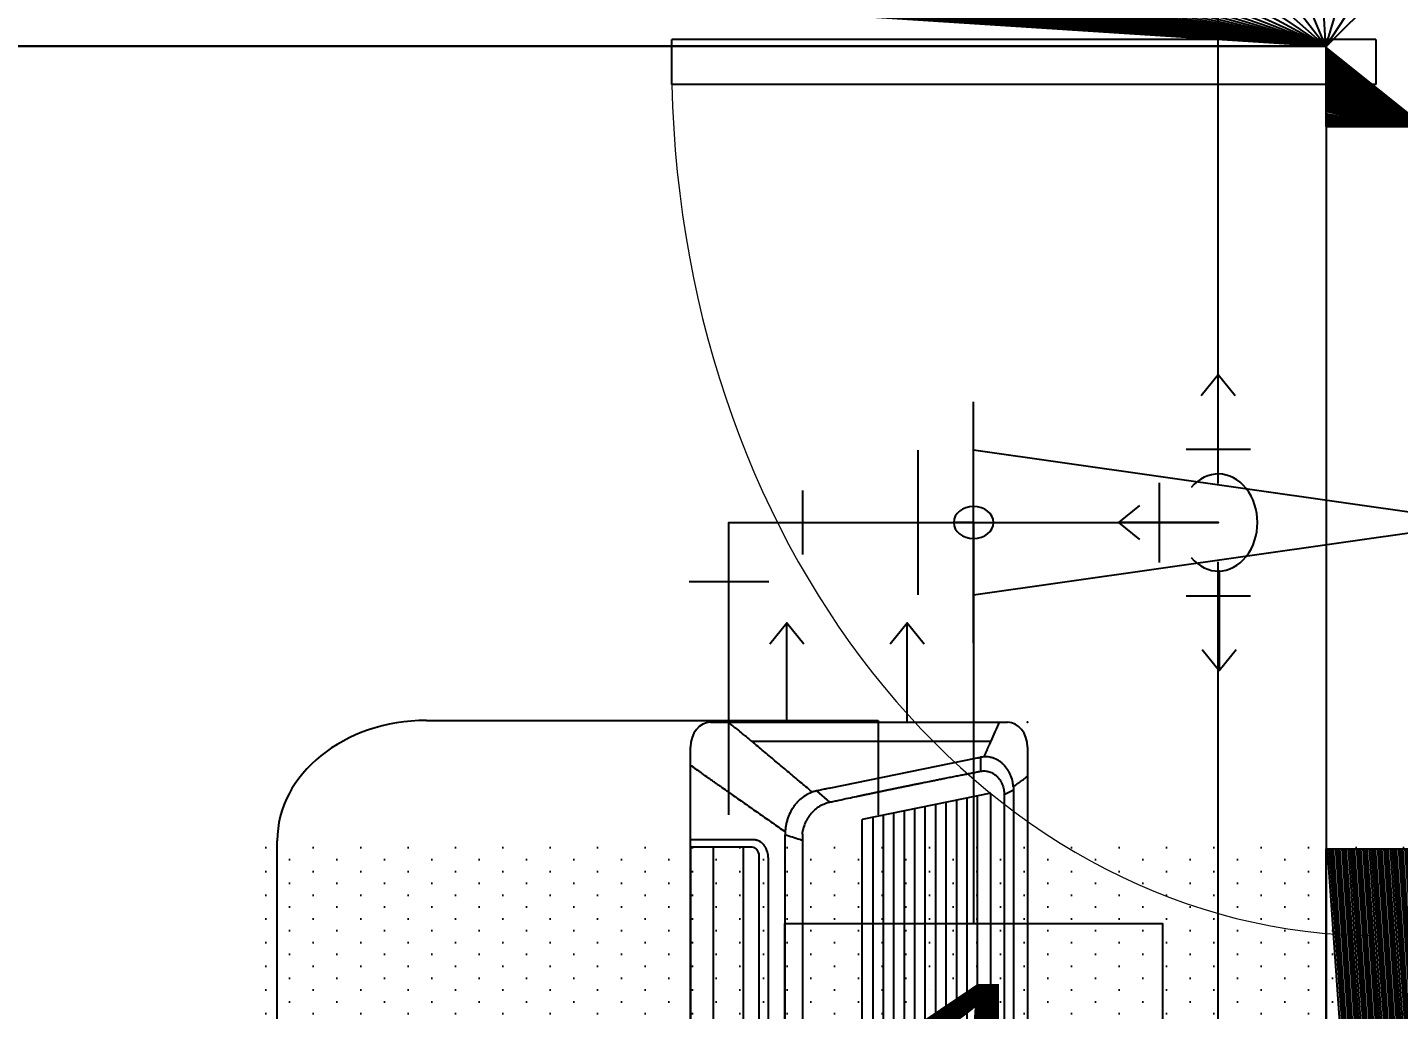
# Model space of a CAD drawing. Extents: x 11551484 to 2613213153046, y -2602833546311 to 14142.
# Drawn here: x 1301081582144 to 1301237624145, y -1301468425425 to -1301356682376 of the extents above; entities that cross this region are included whole.
import ezdxf
from ezdxf.enums import TextEntityAlignment as Align

# ---------------------------------------------------------------- set-up
doc = ezdxf.new("R2010")
doc.units = 0
doc.header["$LTSCALE"] = 1000
doc.header["$MEASUREMENT"] = 0
doc.header["$PDMODE"] = 35
doc.layers.get('0').update_dxf_attribs({"linetype": 'CONTINUOUS'})
for name, color, linetype in [('DVM_DRAIN', 5, 'CONTINUOUS'), ('DVM_DRAIN_MARK', 7, 'CONTINUOUS'), ('DVM_INDOOR', 7, 'CONTINUOUS'), ('DVM_PIPE', 3, 'CONTINUOUS'), ('DVM_ROOM', 2, 'CONTINUOUS'), ('DVM_UNIT_BP', 7, 'CONTINUOUS'), ('DVM_UNIT_DP', 4, 'CONTINUOUS'), ('DVM_UNIT_LP', 3, 'CONTINUOUS'), ('wall', 3, 'CONTINUOUS'), ('WINDOW', 4, 'CONTINUOUS')]:
    doc.layers.add(name, color=color, linetype=linetype)
doc.styles.add('DVM_DEFAULT', font='malgun.ttf')

# ---------------------------------------------------------------- blocks, each defined once
blk = doc.blocks.new('$DorLib2D$00000001')
for p, q in [((0.45, 0.9750000000000001), (0.5000000000000002, 0.9750000000000001)), ((0.45, 0), (0.45, 0.9750000000000001)), ((0.5, 0), (0.5, 0.9750000000000001)), ((0.5, 0), (0.45, 0))]:
    blk.add_line(p, q)
at = {"lineweight": 13}
blk.add_arc((0.475, 0), 0.975, 91.4692835813538, 180, dxfattribs=at)
blk = doc.blocks.new('DVM_BACKGROUND')
at = {"layer": 'wall', "ltscale": 10}
h = blk.add_hatch(dxfattribs=at)
h.set_pattern_fill('_USER', color=256, scale=50, angle=45, pattern_type=0)
h.set_pattern_definition([(45, (-34694.73136349209, 110.6576521303505), (-35.35533905932738, 35.35533905932738), [])])
h.paths.add_polyline_path([(11482901.33441697, -14250865.27273537), (11482901.33441697, -14255272.95241223), (11483101.33441704, -14255272.95241223), (11483101.334417, -14252465.27273537), (11483101.334417, -14251665.27273537), (11483101.334417, -14250865.27273537)])
h.paths.add_polyline_path([(11485833.83441697, -14251865.27273535), (11485833.83441697, -14252565.27273535), (11485833.83441697, -14255272.95241223), (11485933.83441697, -14255272.95241223), (11485933.83441697, -14254268.70628947), (11485933.83441697, -14253468.70628947), (11485933.83441697, -14252565.27273534), (11488565.83441695, -14252565.27273533), (11488566.33441695, -14252565.77273533), (11488566.33441695, -14252665.27273532), (11488616.33441695, -14252665.27273532), (11488666.33441695, -14252665.27273532), (11488666.33441694, -14252465.27273532), (11485933.83441697, -14252465.27273535), (11485933.83441696, -14251865.27273534)])
h.paths.add_polyline_path([(11488616.33441698, -14255473.45241223), (11488666.33441698, -14255473.45241222), (11488666.33441698, -14255272.95241222), (11488666.33441697, -14253565.27273532), (11488566.33441696, -14253565.27273533), (11488566.33441698, -14255272.95241223), (11488566.33441698, -14255372.95241223), (11488566.33441698, -14255473.45241223)])
h.paths.add_polyline_path([(11481880.90492341, -14254179.65933639), (11481880.90492341, -14253458.56581121), (11482280.00708168, -14253458.56581121), (11482280.00708168, -14254179.65933639)], flags=9)
for p, q in [((11488565.83441695, -14252565.27273533), (11485933.83441697, -14252565.27273534)), ((11488565.83441695, -14252565.27273533), (11488566.33441695, -14252565.77273533)), ((11488566.33441695, -14252665.27273532), (11488566.33441695, -14252565.77273533)), ((11488566.33441695, -14252665.27273532), (11488666.33441695, -14252665.27273532)), ((11488566.33441698, -14255272.95241223), (11488566.33441696, -14253565.27273533)), ((11488566.33441697, -14253565.27273532), (11488666.33441697, -14253565.27273532))]:
    blk.add_line(p, q, dxfattribs=at)
at = {"layer": 'WINDOW', "xscale": -900, "yscale": -900, "zscale": -900, "rotation": 270}
blk.add_blockref('$DorLib2D$00000001', (11488616.33441695, -14253115.27273532), dxfattribs=at)
blk = doc.blocks.new('DVM_DP_VEC')
at = {"layer": 'DVM_UNIT_DP', "color": 0}
blk.add_line((0, 0), (100, 0), dxfattribs=at)
blk.add_lwpolyline([(78.78679656440357, 21.21320343559637), (100, 0), (78.78679656440357, -21.21320343559637)], dxfattribs=at)
blk.add_point((0, 0), dxfattribs=at)
blk = doc.blocks.new('DVM_LP_VEC')
at = {"layer": 'DVM_UNIT_LP', "color": 0}
blk.add_line((0, 0), (100, 0), dxfattribs=at)
blk.add_lwpolyline([(78.78679656440357, 21.21320343559637), (100, 0), (78.78679656440357, -21.21320343559637)], dxfattribs=at)
blk.add_point((0, 0), dxfattribs=at)
blk = doc.blocks.new('DVM_ID_CST_WF1W_AP_740X135X360_T_BLO')
at = {"layer": 'DVM_INDOOR'}
h = blk.add_hatch(dxfattribs=at)
h.set_pattern_fill('DOTS', color=0, scale=15)
h.set_pattern_definition([(0, (-1.815118366721435e-08, 0.9763228857235617), (11.90625, 23.8125), [0, -23.8125])])
h.paths.add_polyline_path([(-354.4550142894505, 354.1313917766676), (-354.4550142894505, 343.204791719529, 0.4142135623730951), (-345.5750142894505, 334.324791719529), (345.5749815139108, 334.324791719529, 0.4142135623730951), (354.4549815139108, 343.204791719529), (354.4549815139108, 354.1313770081756)])
h.paths.add_polyline_path([(-354.4550142894505, 391.7225673909741), (-354.4550142894505, 354.1313917766676), (354.4549815139108, 354.1313770081756), (354.4549815139108, 391.7225673909741)])
h.paths.add_polyline_path([(354.4549815139108, 391.7225673909741), (354.4549815139108, 420), (-354.4550142894505, 420), (-354.4550142894505, 391.7225673909741)])
at = {"layer": 'DVM_INDOOR', "color": 0}
for p, q in [((-455, 420), (455, 420)), ((-436.920950288707, 420.0000000000001), (-370.0162417718689, 302.0184806871274)), ((354.4550142894505, 420), (-354.4550142894505, 420)), ((-354.4550142894505, 343.204791719529), (-354.4550142894505, 420.0000000000001)), ((354.4549815139108, 343.204791719529), (354.4549815139108, 420)), ((361.9620391284457, 344.1399320968499), (361.9620391284457, 420.0000000000001)), ((-480, 25), (-480, 395)), ((354.4549815139108, 391.7225673909741), (-354.4550142894505, 391.7225673909741)), ((480, 395), (480, 25)), ((-480.0000000000001, 373.0535693189314), (-409.7999333258065, 268.1548284018747)), ((-461.0230303379898, 344.6966130042752), (-461.0230303379898, 45.33669606609294)), ((354.4549815139108, 354.1313770081756), (-354.4550141272192, 354.1313917766676)), ((-345.5750142894505, 334.324791719529), (345.5749815139108, 334.324791719529)), ((461.0230303030195, 343.9194165206023), (461.0230303030195, 45.33669606527241)), ((344.157155676503, 323.0440926565808), (-344.1571557131377, 323.0440926565808)), ((-366.7827238011606, 302.1423340729816), (-361.224948655105, 280.5327509486738)), ((-366.7683878548716, 302.0869622778764), (366.7827237647194, 302.1423340729798)), ((-0.05982100791311495, 302.1146431187946), (-0.05982100791311495, 280.5327509486738)), ((364.1265153581085, 280.5327509486738), (-364.2461573739348, 280.5327509486738)), ((-410.9730085098055, 263.0095102628594), (-399.6900140512374, 246.758240412935)), ((410.9730084733652, 263.009510262852), (399.5703720354064, 246.7582404129633)), ((-413.75543429648, 246.9692554892088), (-444.1774303280664, 62.47726959676027)), ((413.7554342600379, 246.9692554892121), (444.1774302916234, 62.47726959676243)), ((-409.0370100053478, 45.59964500654928), (-382.3884003240102, 206.0472365749391)), ((-382.3884003240102, 206.0472365749391), (382.268758308184, 206.0472365749391)), ((408.9173679895216, 45.59964500654928), (382.268758308184, 206.0472365749391)), ((-386.8105953807938, 179.4218120296781), (386.6909533649675, 179.4218120296781)), ((-384.6465193635874, 192.4514142897479), (384.5268773477612, 192.4514142897479)), ((-388.9730231440021, 166.4021336788642), (388.8533811281758, 166.4021336788642)), ((-391.1369903566709, 153.3731865158595), (391.0173483408448, 153.3731865158595)), ((-393.3000516946055, 140.3496934992861), (393.1804096787793, 140.3496934992861)), ((-395.4633207607328, 127.3249497800069), (395.3436787449066, 127.3249497800069)), ((-397.6504174471002, 114.1567432562494), (397.530775431274, 114.1567432562494)), ((-399.8140086761651, 101.1300598384999), (399.6943666603389, 101.1300598384999)), ((-401.9768558808659, 88.1078560884978), (401.8572138650396, 88.10785608849777)), ((-404.1404830868881, 75.08095605846586), (404.0208410710619, 75.08095605846586)), ((-444.8229797289724, 58.37005417934859), (-430.7890512277245, 58.37960196340907)), ((-406.3038818713387, 62.05543132311106), (406.1842398555125, 62.05543132311107)), ((444.8229796925298, 58.37005417934621), (430.7890511912825, 58.37960196340896)), ((-445.2488366333766, 54.1398870645789), (-480.0000000000001, 34.50211591391713)), ((-409.0370100053478, 45.59964500654928), (408.9173679895216, 45.59964500654928)), ((-407.4374925389866, 29.0017129585043), (-412.2031871406178, 17.44187804943192)), ((407.4374925025451, 29.0017129585043), (-407.4374925389866, 29.0017129585043)), ((-1.822078843360941e-08, 29.0017129585043), (0, 0)), ((407.4374925025451, 29.0017129585043), (412.2031871041755, 17.44187804942987)), ((412.2031871041754, 17.44187804942987), (-412.2031871406178, 17.44187804943192)), ((455, 0), (-455, 0))]:
    blk.add_line(p, q, dxfattribs=at)
for centre, radius, start, end in [((-455, 395), 25, 90, 180), ((455, 395), 25, 0, 90), ((-345.5750142894505, 343.204791719529), 8.88, 180, 270), ((345.5749815139108, 343.204791719529), 8.88, 270, 0), ((-455, 25), 25, 180, 270), ((455, 25), 25, 270, 0)]:
    blk.add_arc(centre, radius, start, end, dxfattribs=at)
for points, knots in [([(-435.0208925111531, 416.7169076698362), (-435.0553313667006, 416.775329115006), (-435.3780029144598, 417.3226075473184), (-435.700836957421, 417.8692764863127), (-435.9893144265118, 418.3571374928729)], [0, 0, 0, 0, 0.1067362618234537, 1, 1, 1, 1]), ([(-430.6150371234767, 409.1797356122383), (-431.378043987055, 410.4958381565979), (-432.8440961894908, 413.0152820005892), (-434.3154219599047, 415.5201603193909), (-435.0208925111531, 416.7169076698359)], [0, 0, 0, 0, 0.5210621662185275, 1, 1, 1, 1]), ([(-361.9752612515782, 387.0300665106435), (-361.9759897141878, 387.1962418638537), (-361.9764748798867, 387.3624603048584), (-361.9771110910106, 387.6947194856845), (-361.9772623531792, 387.8608042053544), (-361.977445921586, 388.3589238006249), (-361.9772606429063, 388.6908241020258), (-361.9770582295346, 389.6859872062359), (-361.9770291308574, 390.3487122950781), (-361.9770913431369, 392.3347423482992), (-361.9772835866279, 393.6559022567343), (-361.977447170378, 396.292528724362), (-361.9774828739524, 397.6081301036322), (-361.9775106239475, 400.2323532637171), (-361.9775038430274, 401.5411048059883), (-361.9775023881571, 404.1519246497877), (-361.9774773060831, 405.4539915099068), (-361.9773486783466, 408.0514863752715), (-361.9772525142033, 409.3464368918555), (-361.9770282736645, 411.9287286409733), (-361.9769001002656, 413.2160840209586), (-361.9766559790476, 415.7832771454633), (-361.9765400787667, 417.0631926950467), (-361.9764579030196, 418.339022424992), (-361.9764221929016, 418.8934442810655), (-361.9763928513429, 419.4470945687253), (-361.9763696578614, 419.9999999999999)], [0, 0, 0, 0, 0.01562499999999911, 0.01562499999999911, 0.03124999999999822, 0.03124999999999822, 0.06249999999999893, 0.06249999999999893, 0.1249999999999979, 0.1249999999999979, 0.2499999999999982, 0.2499999999999982, 0.3749999999999984, 0.3749999999999984, 0.4999999999999988, 0.4999999999999988, 0.6249999999999991, 0.6249999999999991, 0.7499999999999993, 0.7499999999999993, 0.8749999999999997, 0.8749999999999997, 1, 1, 1, 1.054319734352135, 1.054319734352135, 1.054319734352135, 1.054319734352135]), ([(417.9776467904103, 387.0301373396959), (418.1889228852893, 387.4034852715455), (418.7663591046735, 388.4240698255755), (419.7091088335265, 390.0911475683602), (420.8052109230612, 392.0305309410792), (422.2658396370649, 394.6131744644345), (424.8228472854203, 399.1214485586625), (427.7300547274522, 404.1905675238019), (429.9068872981484, 407.9582552362343), (430.6149800372219, 409.1796372076035), (432.7167775595885, 412.8050063995629), (434.8253849668322, 416.4052164922333), (436.9354612032277, 419.9999999999999)], [0, 0, 0, 0, 0.05013941306636917, 0.1370806438618062, 0.2240218746572432, 0.3109631054526801, 0.4848455670435541, 0.8326104902253021, 1, 1, 1, 1.496854207790624, 1.496854207790624, 1.496854207790624, 1.496854207790624]), ([(435.0208924747117, 416.7169076698359), (434.3154219234635, 415.5201603193912), (432.8440961530496, 413.0152820005891), (431.3780439506136, 410.4958381565979), (430.6150370870355, 409.1797356122383)], [0, 0, 0, 0, 0.4789378337814741, 1, 1, 1, 1]), ([(435.0208924747117, 416.7169076698362), (435.055331330259, 416.775329115006), (435.3780028780184, 417.3226075473184), (435.7008369209794, 417.8692764863127), (435.9893143900704, 418.3571374928729)], [0, 0, 0, 0, 0.1067362618234529, 1, 1, 1, 1]), ([(-361.9620391561896, 344.1399320969543), (-361.9674430438168, 344.5889005727356), (-361.9734221590311, 345.2622553285184), (-361.9767360611959, 346.0476644300961), (-361.9773779146422, 346.3842315899564), (-361.9776335336731, 346.608601531658), (-361.9776476826017, 346.720782439565), (-361.9776758236226, 347.7303733910234), (-361.9776428285004, 348.6275224388529), (-361.9776428276232, 351.3181741868021), (-361.9776867666915, 353.1108815619948), (-361.9777563463597, 358.4858236910706), (-361.9777570389188, 362.0648777630213), (-361.9776603199239, 367.4271087328118), (-361.9776130939575, 370.1063896529637), (-361.9782423428592, 372.7829242850646), (-361.9788875075072, 374.5666710013829), (-361.9793673799209, 375.4582395134812), (-361.9807841025675, 378.132031299191), (-361.9815853878245, 379.9133408194879), (-361.9797123883448, 382.1384571657087), (-361.9791939955729, 382.5834044064898), (-361.977802818343, 383.4731468873676), (-361.976893015283, 383.9179421234297), (-361.9748269248794, 384.8073806689603), (-361.9737765453463, 385.2520239899794), (-361.9730665770106, 386.1411589448787), (-361.9733092888455, 386.5856505744053), (-361.9752606801285, 387.0300664942772)], [0, 0, 0, 0, 0.03124999999999806, 0.04687499999999771, 0.0546874999999977, 0.0546874999999977, 0.06249999999999768, 0.06249999999999768, 0.1249999999999969, 0.1249999999999969, 0.2499999999999952, 0.2499999999999952, 0.4999999999999916, 0.4999999999999916, 0.6249999999999901, 0.6874999999999903, 0.6874999999999903, 0.7499999999999906, 0.7499999999999906, 0.8749999999999932, 0.8749999999999932, 0.9062499999999949, 0.9062499999999949, 0.9374999999999967, 0.9374999999999967, 0.9687499999999983, 0.9687499999999983, 1, 1, 1, 1]), ([(410.0820821558401, 373.0870256730184), (410.3564926332129, 373.5719620468261), (412.0996584955838, 376.6520098364771), (414.5777571965069, 381.0263270224459), (416.9345817397171, 385.187143739717), (417.8225722919529, 386.7561037661626), (417.9776467904103, 387.0301373396959)], [0, 0, 0, 0, 0.1042239558735319, 0.6620535414082138, 0.9409683341755548, 1, 1, 1, 1]), ([(410.0820821558401, 373.0870256730184), (408.8877872710291, 370.9764756814827), (406.2251196253492, 366.2679462882044), (402.0938891080487, 358.953161895533), (397.6874285444292, 351.1429129837021), (391.8104977771341, 340.7180278924579), (384.4602371797719, 327.6682538914825), (377.1016078973785, 314.5978363201349), (372.2843997103064, 306.0449274988709), (370.4131610286123, 302.7232625104033), (370.0161335648318, 302.0185409478485)], [0, 0, 0, 0, 0.08953124134922608, 0.1996338767410148, 0.3097365121328035, 0.4198391475245922, 0.6400444183081696, 0.8602496890917469, 0.9703523244835357, 1, 1, 1, 1]), ([(473.9019501924282, 363.3994947064832), (474.7412175089926, 364.7156366424501), (476.3161315931316, 367.2070976095382), (477.9830106662635, 369.8905081655624), (478.8216079272402, 371.254580508065), (478.9354670321819, 371.4400453911832), (479.2291813220756, 371.9184760487331), (479.5219946295505, 372.3971733216592), (479.8148079370254, 372.8758705945853), (479.8765386246836, 372.9767892041002), (479.9382693123418, 373.0777078136151), (480.0000000000001, 373.17862642313)], [0, 0, 0, 0, 0.492451687830137, 0.9310065527436222, 1, 1, 1, 1.177977522119284, 1.177977522119284, 1.177977522119284, 1.215498613366364, 1.215498613366364, 1.215498613366364, 1.215498613366364]), ([(461.0219676499174, 343.9200833729657), (461.1704648639525, 344.1402237876282), (461.7126329703388, 344.943231039912), (462.6493822550975, 346.3272111286644), (463.8294562502934, 348.0719261696269), (465.3965304738177, 350.3986669855182), (468.1154450275286, 354.4765761805747), (470.6511391850545, 358.3432356757796), (472.3956318219921, 361.0490829264123), (472.6307468246696, 361.4146222096505)], [0, 0, 0, 0, 0.03773768028477253, 0.1377179085012733, 0.237698136717774, 0.3376783649342747, 0.5376388213672763, 0.9375597342332791, 1, 1, 1, 1]), ([(-357.3953797226905, 329.3185412489496), (-357.6088570445837, 329.5714817724921), (-357.8158083861404, 329.8304012574304), (-358.1164423151739, 330.2277490060958), (-358.2643117758476, 330.4286643035412), (-358.4085028754712, 330.6329475442282), (-358.5038111911738, 330.769886255939), (-358.5510758186279, 330.8387601027641), (-358.9723614565924, 331.4614118901035), (-359.3144640852475, 332.0296215812533), (-359.9375909316423, 333.1938168426324), (-360.21863125955, 333.7897951068369), (-360.7202900165065, 335.0091996267265), (-360.9409065707028, 335.6326267970114), (-361.154251632082, 336.3497997135566), (-361.1774806634756, 336.4297397337949), (-361.2229126592832, 336.5898869417224), (-361.2895059476687, 336.830448484426), (-361.3514875540948, 337.0720203998136), (-361.4694296415026, 337.5564825641446), (-361.5400335873601, 337.8812142133448), (-361.6186217640325, 338.2892427349296), (-361.6338623865225, 338.3709527293767), (-361.6633531827497, 338.5345893769331), (-361.6775889832396, 338.6165558214103), (-361.7047193391166, 338.7805876040519), (-361.7175965894751, 338.8626359166688), (-361.7418032790432, 339.026805975273), (-361.7531658620288, 339.1089260632858), (-361.8066983190793, 339.5196805962825), (-361.8393118271427, 339.8487630562975), (-361.8900706381472, 340.507587229191), (-361.9082632100508, 340.8373265824265), (-361.9336553142096, 341.4972904148422), (-361.9406857431755, 341.82752334331), (-361.9501413534513, 342.488154743461), (-361.9526995054346, 342.8185465739361), (-361.9566944865822, 343.4793215743633), (-361.9580644544297, 343.8097080806175), (-361.9620391650813, 344.1399320968499)], [0, 0, 0, 0, 0.06249999999999703, 0.06249999999999703, 0.09374999999999525, 0.109374999999996, 0.109374999999996, 0.1249999999999968, 0.1249999999999968, 0.2499999999999866, 0.2499999999999866, 0.3749999999999764, 0.3749999999999764, 0.4999999999999661, 0.4999999999999661, 0.5156249999999648, 0.5156249999999648, 0.5312499999999636, 0.5624999999999609, 0.5624999999999609, 0.6249999999999615, 0.6249999999999615, 0.6406249999999621, 0.6406249999999621, 0.6562499999999628, 0.6562499999999628, 0.6718749999999635, 0.6718749999999635, 0.6874999999999643, 0.6874999999999643, 0.7499999999999714, 0.7499999999999714, 0.8124999999999785, 0.8124999999999785, 0.8749999999999856, 0.8749999999999856, 0.9374999999999928, 0.9374999999999928, 1, 1, 1, 1]), ([(358.3959019700888, 330.6153522026663), (358.4389651248471, 330.6764995936484), (358.4816989244028, 330.7379485275351), (358.5665065548993, 330.8614505777091), (358.6085941009638, 330.9235251080444), (358.7335634179627, 331.110201839281), (358.8152479885203, 331.2353944198125), (359.055495003574, 331.6131601561252), (359.2092541610096, 331.8679197445384), (359.6518120185243, 332.6407145798194), (359.9219676623625, 333.1672308569894), (360.4136907574016, 334.2423440422915), (360.635223673231, 334.790956794353), (360.9307111281105, 335.6305908608724), (361.0230613016593, 335.9132594240871), (361.1522284041658, 336.3415100016607), (361.1937509576811, 336.4850781123426), (361.2734345173381, 336.7728449321286), (361.387981356897, 337.2055860826464), (361.4878870600583, 337.6415336232766), (361.5783636252154, 338.0795438519799), (361.6069502878264, 338.2258911923665), (361.6610265140822, 338.5192630327048), (361.6865666819145, 338.6664012321027), (361.7328824509119, 338.9608472340479), (361.7535455738671, 339.1081886111205), (361.7907554813333, 339.4030643827383), (361.8073470941518, 339.5505965353548), (361.8519258330312, 339.9934335123315), (361.8747432072201, 340.288977534503), (361.9101914378912, 340.8805231278417), (361.922651903286, 341.176533220466), (361.9397400687672, 341.7688930348362), (361.9445660800212, 342.0652328390303), (361.9515655009073, 342.6579929808227), (361.9535884747993, 342.9544208416652), (361.9570060292818, 343.5472558874658), (361.9584730702646, 343.8436594476181), (361.9620391284457, 344.1399320968499)], [0, 0, 0, 0, 0.01562499999999898, 0.01562499999999898, 0.03124999999999797, 0.03124999999999797, 0.0624999999999966, 0.0624999999999966, 0.1249999999999963, 0.1249999999999963, 0.2500000000000014, 0.2500000000000014, 0.3750000000000064, 0.3750000000000064, 0.4375000000000088, 0.4375000000000088, 0.4687500000000097, 0.4687500000000097, 0.5000000000000104, 0.5625000000000084, 0.5625000000000084, 0.5937500000000093, 0.5937500000000093, 0.6250000000000102, 0.6250000000000102, 0.656250000000011, 0.656250000000011, 0.6875000000000119, 0.6875000000000119, 0.7500000000000094, 0.7500000000000094, 0.8125000000000071, 0.8125000000000071, 0.8750000000000047, 0.8750000000000047, 0.9375000000000023, 0.9375000000000023, 1, 1, 1, 1]), ([(409.7997248249376, 268.1549732959297), (409.9879262736809, 268.432527232129), (411.7706504172616, 271.0615066743583), (416.742303484627, 278.3898741048826), (424.7118205791785, 290.1265930036097), (432.6660122863096, 301.848193056263), (439.0126336332847, 311.2199773538592), (443.763670568374, 318.2457665779453), (448.5025712716757, 325.2706902165124), (453.228867970262, 332.2943703643253), (457.1561792133876, 338.1464191892799), (459.7460647929975, 342.0263148391861), (460.7770441439525, 343.5569953344871), (461.0219676499174, 343.9200833729657)], [0, 0, 0, 0, 0.01095539868310269, 0.1037743064715616, 0.2894121220484798, 0.4750499376253977, 0.5678688454138567, 0.6606877532023157, 0.7535066609907747, 0.8463255687792337, 0.9391444765676927, 0.9855539304619222, 1, 1, 1, 1]), ([(-344.1571557131377, 323.0440926565808), (-344.4759264960986, 323.0440939349073), (-345.1104552462712, 323.0616569103221), (-345.7390116094355, 323.114029924099), (-346.3645676557788, 323.1838895846362), (-346.9871204557169, 323.2712529663047), (-347.603683332276, 323.3935249126885), (-348.2172162501279, 323.5334534938953), (-348.5224634167083, 323.612271237151), (-348.9780565326535, 323.7437688472701), (-349.2052834409445, 323.8128368014247), (-349.4316523852661, 323.886903467915), (-349.5823736658852, 323.9373960509921), (-349.6576765097437, 323.9632129962594), (-350.0332851572189, 324.0949461721916), (-350.6254702016548, 324.3215752414899), (-351.7757784610536, 324.836273255179), (-352.6008609254771, 325.2901928508859), (-353.4015020428035, 325.7881688273825), (-353.6642983558389, 325.9615224657638), (-354.0523452972553, 326.2326311219487), (-354.244830774868, 326.3709570002197), (-354.4349949877756, 326.5134653646619), (-354.5612529766721, 326.6094044924441), (-354.6241678016279, 326.6578761716268), (-355.1868157914224, 327.0973655415009), (-355.6617199701116, 327.51117131807), (-356.5639727623882, 328.3823858236042), (-356.9913240006836, 328.839792195145), (-357.395379722691, 329.3185412489496)], [0, 0, 0, 0, 0.06250000000001107, 0.1250000000000221, 0.1250000000000221, 0.1875000000000332, 0.2500000000000443, 0.2500000000000443, 0.3125000000000554, 0.3125000000000554, 0.3437500000000608, 0.359375000000064, 0.359375000000064, 0.3750000000000672, 0.3750000000000672, 0.4375000000000488, 0.5000000000000305, 0.6249999999999941, 0.6249999999999941, 0.687499999999972, 0.687499999999972, 0.7187499999999662, 0.7343749999999688, 0.7343749999999688, 0.7499999999999714, 0.7499999999999714, 0.8749999999999857, 0.8749999999999857, 1, 1, 1, 1]), ([(344.157155676503, 323.0440926565808), (344.510557664165, 323.0440940737848), (344.8621085941714, 323.0548845225669), (345.5615417906188, 323.0978481593144), (345.9094231559753, 323.1300265997958), (346.601492348329, 323.2159101598032), (346.9456850721636, 323.2695867381734), (347.6303825226105, 323.3984325354558), (347.9708841226057, 323.4736199792579), (348.6481433217696, 323.6458114478211), (348.9849089780428, 323.7427685145049), (349.4035240984727, 323.8776095754957), (349.4871298756789, 323.9052608928559), (349.6541060290552, 323.9619349680811), (349.7375369222582, 323.9909801764196), (349.9866734999997, 324.0798919277046), (350.1514180578543, 324.1415956148037), (350.9685322041142, 324.4620353675271), (351.6011468703751, 324.7564075128663), (352.5196376578079, 325.2528347932638), (353.1218269034485, 325.6020654439119), (353.703940950913, 325.9874824868866), (354.1329659307153, 326.290169512026), (354.2747130459498, 326.3933379085481), (354.4854275376748, 326.5515249554309), (354.5553527781609, 326.6048302637367), (354.6945448235247, 326.7125766187145), (355.0400940606669, 326.9841731370072), (355.373585148423, 327.2668334022333), (355.8922818997845, 327.7327450951396), (356.3960918497406, 328.2123100482313), (356.8708305996611, 328.7185257324185), (357.5613873801563, 329.4975976936225), (357.9930338312393, 330.043300857648), (358.3959019700893, 330.6153522026663)], [0, 0, 0, 0, 0.06249999999998564, 0.06249999999998564, 0.1249999999999713, 0.1249999999999713, 0.1874999999999569, 0.1874999999999569, 0.2499999999999425, 0.2499999999999425, 0.3124999999999282, 0.3124999999999282, 0.3281249999999247, 0.3281249999999247, 0.3437499999999212, 0.3437499999999212, 0.3749999999999227, 0.3749999999999227, 0.4999999999999206, 0.4999999999999206, 0.562499999999924, 0.6249999999999272, 0.6249999999999272, 0.6562499999999246, 0.6562499999999246, 0.671874999999927, 0.671874999999927, 0.6874999999999294, 0.7499999999999422, 0.7499999999999422, 0.812499999999955, 0.8749999999999679, 0.8749999999999679, 1, 1, 1, 1]), ([(-370.0162037096266, 302.0187272297262), (-370.2363722549761, 302.0019539716875), (-371.104167154836, 301.9290681129296), (-372.6159635186216, 301.7553659766306), (-375.1855473949029, 301.3362517456759), (-378.3622500305337, 300.5965967484141), (-383.3276782573924, 298.9414300217495), (-388.0622734666861, 296.6074184761673), (-392.4621139389645, 293.6505481872068), (-395.5669909136053, 291.1339052950315), (-398.4561501599586, 288.3412958682144), (-401.9909165567686, 284.2766585792458), (-405.7645514048039, 278.6132716610136), (-408.2765309354373, 272.9658950121718), (-409.4363894568244, 269.4061745982982), (-409.7164074736225, 268.4509201412015), (-409.800223330507, 268.1549817950184)], [0, 0, 0, 0, 0.01222618220260163, 0.04821463982882745, 0.08420309745505328, 0.1561800127075048, 0.2281569279599565, 0.3721107584648596, 0.4440876737173113, 0.5160645889697628, 0.5880415042222145, 0.6600184194746661, 0.8039722499795693, 0.9479260804844726, 0.9839145381106983, 1, 1, 1, 1]), ([(-370.0162037096266, 302.0187272297262), (-369.5882937106169, 302.0513270037734), (-368.511216030827, 302.1170670048531), (-367.4324683725275, 302.141983324425), (-366.7827238011603, 302.1423340729816)], [0, 0, 0, 0, 0.3976901070619273, 1, 1, 1, 1]), ([(361.2256397774474, 280.5327509486738), (361.3644809477314, 281.0730030136738), (361.5033221180153, 281.6132550786739), (361.6421632882993, 282.1535071436739), (361.7807246039714, 282.6926702519067), (361.9192859196435, 283.2318333601394), (362.0578224500337, 283.7711072725756), (363.6322686965237, 289.8998719014705), (365.2035136831733, 296.0429479691913), (366.7827237647194, 302.1423340729798)], [-0.1761589930118535, -0.1761589930118535, -0.1761589930118535, -0.1761589930118535, -0.08799063842225269, -0.08799063842225269, -0.08799063842225269, 0, 0, 0, 1, 1, 1, 1]), ([(370.0162036731859, 302.0187272297243), (369.588293674176, 302.0513270037715), (368.5112159943861, 302.1170670048512), (367.4324683360865, 302.1419833244233), (366.7827237647198, 302.1423340729798)], [0, 0, 0, 0, 0.3976901070619672, 1, 1, 1, 1]), ([(409.8002232940663, 268.1549817950164), (409.7164074371818, 268.4509201411995), (409.4363894203835, 269.4061745982962), (408.2765308989956, 272.9658950121698), (405.7645513683624, 278.6132716610115), (401.9909165203276, 284.2766585792438), (398.4561501235171, 288.3412958682125), (395.5669908771638, 291.1339052950295), (392.4621139025235, 293.650548187205), (388.0622734302447, 296.6074184761652), (383.327678220951, 298.9414300217477), (378.3622499940921, 300.5965967484121), (375.185547358462, 301.3362517456741), (372.6159634821807, 301.7553659766289), (371.1041671183949, 301.9290681129277), (370.2363722185351, 302.0019539716857), (370.0162036731859, 302.0187272297243)], [0, 0, 0, 0, 0.01608546188930166, 0.05207391951552757, 0.1960277500204312, 0.3399815805253348, 0.4119584957777866, 0.4839354110302384, 0.5559123262826903, 0.6278892415351419, 0.7718430720400455, 0.8438199872924974, 0.9157969025449492, 0.9517853601711751, 0.987773817797401, 1, 1, 1, 1]), ([(-399.6900140512319, 246.7582404129627), (-399.3275258629231, 248.8491814070239), (-398.8156351485268, 250.9107624649974), (-397.832829387987, 253.9236326374426), (-397.4693303284981, 254.9146457951148), (-396.6728171273126, 256.8645011311618), (-396.2398305757511, 257.8233539933029), (-395.3068644179201, 259.7033655882931), (-394.806839318648, 260.6244958286978), (-393.7425129302044, 262.4236742474914), (-393.178272471351, 263.3017605241439), (-391.9889725356737, 265.0099267377848), (-391.3639065396324, 265.8400007565922), (-390.0563192739137, 267.4471676078709), (-388.6913556385921, 269.0014249023051), (-387.2198212509994, 270.4412337862454), (-385.6990924845321, 271.8195038181865), (-384.9140974725308, 272.4778267626735), (-383.2995345719242, 273.7292957081162), (-382.4699723194406, 274.3224488966962), (-380.7710103196437, 275.4400854687425), (-379.9015757014106, 275.9645049357796), (-378.1278248998238, 276.9415917360395), (-377.2235350566505, 277.3943073492574), (-375.3853499918171, 278.2254911220354), (-374.451444752916, 278.6039301890888), (-371.6132282309755, 279.6241974975035), (-369.6725173445485, 280.1512697522562), (-367.7055246204862, 280.5189073935172)], [0, 0, 0, 0, 0.1250000000000004, 0.1250000000000004, 0.1875000000000006, 0.1875000000000006, 0.2500000000000008, 0.2500000000000008, 0.3125000000000011, 0.3125000000000011, 0.3750000000000012, 0.3750000000000012, 0.4375000000000014, 0.4375000000000014, 0.5000000000000017, 0.5625000000000019, 0.5625000000000019, 0.6250000000000021, 0.6250000000000021, 0.6875000000000023, 0.6875000000000023, 0.7500000000000024, 0.7500000000000024, 0.8125000000000027, 0.8125000000000027, 0.8750000000000029, 0.8750000000000029, 1, 1, 1, 1]), ([(-364.3116011441048, 280.532741444861), (-364.9786159759984, 280.5327402283394), (-365.6456308078917, 280.5327386952735), (-366.4572944320087, 280.5327361489437), (-366.601943224234, 280.5327356688442), (-366.7465920164594, 280.5327351599559)], [0, 0, 0, 0, 0.8217872676223293, 0.8217872676223293, 1, 1, 1, 1]), ([(364.1342383189818, 280.5327417605148), (364.1329511588352, 280.5327417627439), (364.1316639986881, 280.5327417649719), (364.1290896783945, 280.5327417694253), (364.1278025182474, 280.5327417716511), (364.1265153581008, 280.5327417738756)], [0, 0, 0, 0, 0.4999999999424683, 0.4999999999424683, 1, 1, 1, 1]), ([(366.7465919793745, 280.5327351599559), (366.0795771474837, 280.5327375065636), (365.4125623155911, 280.5327392462328), (364.5649466464461, 280.5327409788542), (364.3843458091952, 280.5327413204418), (364.2037449719438, 280.5327416390285)], [0, 0, 0, 0, 0.7869307472412599, 0.7869307472412599, 1, 1, 1, 1]), ([(367.7034955805603, 280.5190994959989), (368.8259305881257, 280.3093797937728), (371.055419006334, 279.7857032095777), (375.4143598135784, 278.3312390084106), (379.5722452700616, 276.2796206397569), (383.4337766421473, 273.6778599306367), (386.1605832332608, 271.467181231146), (388.6968829906733, 269.0128573665861), (391.8001689524131, 265.4413391268375), (395.111367058315, 260.4644801635603), (397.3202915922371, 255.5047716496219), (398.4439638860209, 252.0601772429717), (399.098890252561, 249.7313615871641), (399.4828441301575, 247.9532428489257), (399.6900140147896, 246.7582404129622)], [0, 0, 0, 0, 0.0713257625379021, 0.1427622423426789, 0.2856352019522324, 0.3570716817570092, 0.4285081615617859, 0.4999446413665627, 0.5713811211713394, 0.7142540807808929, 0.8571270403904465, 0.8928452802928348, 0.9285635201952233, 1, 1, 1, 1]), ([(-410.9730085098075, 263.0095102628529), (-411.3436506206884, 260.8807632381236), (-412.0840793080875, 256.6233102869534), (-413.0108289461521, 251.2764148967306), (-413.5672810545937, 248.0582852972466), (-413.75543429648, 246.9692554892088)], [0, 0, 0, 0, 0.3981715943796482, 0.7963431887592964, 1, 1, 1, 1]), ([(-409.800223330507, 268.1549817950188), (-409.9039310545216, 267.7888089314102), (-410.3637392291888, 266.0923115051158), (-410.7360741673645, 264.3698843706931), (-410.9730085098063, 263.0095102628541)], [0, 0, 0, 0, 0.2166196671569057, 1, 1, 1, 1]), ([(410.9730084733652, 263.009510262852), (410.7360741309226, 264.369884370691), (410.3637391927478, 266.0923115051138), (409.9039310180806, 267.7888089314081), (409.8002232940658, 268.1549817950167)], [0, 0, 0, 0, 0.7833803328430985, 1, 1, 1, 1]), ([(413.7554342600379, 246.9692554892121), (413.5672810181514, 248.0582852972479), (413.0108289097107, 251.2764148967303), (412.0840792716468, 256.6233102869514), (411.3436505842465, 260.8807632381216), (410.9730084733665, 263.009510262851)], [0, 0, 0, 0, 0.2036568112404433, 0.6018284056202217, 1, 1, 1, 1]), ([(-405.5423737788904, 212.7040706247859), (-404.9443243359038, 216.2155892022479), (-403.6748919953662, 223.6479063897344), (-402.0613656254646, 233.0391785374586), (-400.7082650596993, 240.8789844626579), (-400.0297538211451, 244.7985450964425), (-399.6900140512374, 246.758240412935)], [0, 0, 0, 0, 0.3092673000964821, 0.654633650048241, 0.8273168250241205, 1, 1, 1, 1]), ([(399.6900140147905, 246.7582404129637), (400.0297537846992, 244.7985450964712), (400.7082650232538, 240.8789844626866), (402.0613655890234, 233.0391785374596), (403.6748902758387, 223.6479161858728), (404.9443209525567, 216.2156087978326), (405.5423687360367, 212.7041000205355)], [0, 0, 0, 0, 0.1726833239986745, 0.345366647997349, 0.6907332959946979, 1, 1, 1, 1]), ([(-430.7890512277318, 58.37960196333597), (-430.7130564792472, 58.86277828905168), (-430.5610672728397, 59.82912909308493), (-430.3330330108798, 61.27865760785483), (-430.1049604224955, 62.72818703996529), (-429.8767072473996, 64.17769838033007), (-429.4670454979023, 66.77689520408512), (-428.8755145094779, 70.52571443232978), (-428.1011935910045, 75.42404854556548), (-427.3250519558147, 80.32210521523973), (-426.5466953853389, 85.21982849694916), (-425.7660498533297, 90.11721586939291), (-424.983214357744, 95.01429507077842), (-424.1982457270897, 99.91108822174431), (-423.4112114300238, 104.8076191483848), (-422.6221782849739, 109.7039116147744), (-421.831189217621, 114.5999855975546), (-421.038285478423, 119.495860838057), (-420.2435012382533, 124.3915559219103), (-419.4469003784093, 129.2870942796555), (-418.64843480103, 134.1824809556604), (-418.0499851189466, 137.8445743942885), (-417.6336507888366, 140.3868021153095), (-417.3817016368781, 141.9226426301311), (-417.0735834599153, 143.7986205745207), (-416.7091160705539, 146.0147042593209), (-416.288140701724, 148.5708641633415), (-415.8104593539984, 151.4670629738614), (-415.2758597776024, 154.7032595175532), (-414.6840895083022, 158.279404264478), (-414.0348527840329, 162.1954386001071), (-413.3278172964975, 166.4512958089872), (-412.5626143105245, 171.0469009791399), (-411.8043543806726, 175.58951499279), (-411.0804936212235, 179.9159929064841), (-410.4187482269772, 183.8632384748796), (-409.7808392751586, 187.6607619575142), (-409.1668985267668, 191.3085913089457), (-408.5770517468041, 194.8067533499825), (-408.0114250308362, 198.155274783152), (-407.4701378534172, 201.3541811207411), (-406.953323542708, 204.4034998783867), (-406.4610977318394, 207.3032561282688), (-405.993636471784, 210.0534823675326), (-405.6899776233057, 211.8370877927165), (-405.5423883029555, 212.7039853450021)], [0, 0, 0, 0, 0.009386287877127608, 0.01877253986630134, 0.02815876784263929, 0.03754501534963599, 0.04693127400126038, 0.07865248125039505, 0.1103730299878534, 0.1420929608365589, 0.1738123197023308, 0.2055311849254345, 0.2372496542067883, 0.2689678249582218, 0.3006857939901713, 0.3324036576133241, 0.3641215121868733, 0.3958394539020459, 0.4275575785882622, 0.4592759817163893, 0.4909947581643468, 0.5227140016703875, 0.530461904825633, 0.5404142791676563, 0.5525710828508656, 0.5669322584211856, 0.5834977329937883, 0.6022674184378152, 0.6232412114548946, 0.6464189917206962, 0.6718006211063325, 0.6993859444866843, 0.7291747895975573, 0.7611669668900866, 0.7877263587576888, 0.8133160678781484, 0.8379361757376528, 0.8615867603044826, 0.884267895944375, 0.9059796533443499, 0.9267220995015555, 0.9464952986127767, 0.9652993115300847, 0.9831341946641053, 1, 1, 1, 1]), ([(405.5423882665137, 212.703985345002), (405.6144065361028, 212.281040139792), (405.7584430911575, 211.4351496361285), (405.9743192221231, 210.1662892518111), (406.1900641165944, 208.8974105263267), (406.4056646246818, 207.6285115442016), (406.6211238339106, 206.3595926129854), (406.8364404811414, 205.0906534445874), (407.0516144683343, 203.8216939104008), (407.2666453875964, 202.5527138394726), (407.4815329052363, 201.283713070701), (407.6962767004107, 200.0146914464203), (407.910876325349, 198.7456487926319), (408.1253322997578, 197.4765851065561), (408.3396454235599, 196.2075004396916), (408.5538164249306, 194.9383948337816), (408.7678460511152, 193.6692683337999), (408.9817350441973, 192.4001209838409), (409.1954841475859, 191.1309528282164), (409.4090941042787, 189.8617639111602), (409.622565657317, 188.5925542769064), (409.8358995496683, 187.3233239696677), (410.0490965242471, 186.0540730336397), (410.2621573239099, 184.7848015129995), (410.4750826914497, 183.5155094519048), (410.6878733696036, 182.246196894494), (410.9005301010121, 180.9768638848806), (411.1130536283491, 179.7075104671732), (411.3254446938382, 178.4381366853953), (411.5377040410354, 177.1687425837821), (411.7498324081726, 175.8993282055987), (411.9618305539639, 174.6298935973036), (412.1736993195728, 173.3604388188542), (412.3854395357089, 172.0909639282771), (412.5970520357724, 170.8214689840182), (412.8085376523209, 169.5519540443712), (413.019897218007, 168.282419167634), (413.2311315653256, 167.0128644120673), (413.4422415266786, 165.7432898359039), (413.653227934351, 164.4736954973454), (413.8640916205105, 163.2040814545617), (414.0748334172145, 161.9344477656917), (414.2854541563793, 160.6647944888383), (414.4959546698602, 159.3951216820815), (414.7063357891444, 158.125429403427), (414.9165983464855, 156.8557177109936), (415.1267431706552, 155.5859866623121), (415.33677110277, 154.3162363169365), (415.5466829373113, 153.0464667261868), (415.7564796434845, 151.7766779637053), (415.9661611512034, 150.5068699211571), (416.1757269167452, 149.2370424023043), (416.3851765018331, 147.9671952244954), (416.5945094784102, 146.6973282066483), (416.8037252724412, 145.4274411437445), (417.0128238833009, 144.157533924778), (417.2218031623971, 142.8876060865205), (417.430668979378, 141.6176584805261), (417.6393972784004, 140.3476870513011), (417.829392308564, 139.1914098980401), (418.0268030221778, 137.9880576484288), (418.2579713828246, 136.5768951555946), (418.5678117804819, 134.6834714513382), (418.9560745612749, 132.3077544166479), (419.4224933901315, 129.4497123849462), (419.9667275481129, 126.109304751341), (420.58837397026, 122.2864840221191), (421.2869571909997, 117.9811942548896), (422.061925579104, 113.1933705645855), (422.9126545518557, 107.9229397348413), (423.8943129606419, 101.822327837283), (424.9548853145516, 95.2071439634833), (426.0429985835786, 88.39306272937733), (427.0530214441588, 82.04341714570683), (427.9856923730527, 76.15827326879048), (428.8424997969647, 70.73783820603308), (429.5149406026786, 66.47380799869404), (430.0287845919739, 63.21133778352657), (430.4090446839414, 60.79547679332086), (430.6623821462541, 59.18489490364993), (430.7890511912897, 58.37960196333597)], [0, 0, 0, 0, 0.008228580938066122, 0.01645716369022776, 0.02468574916184179, 0.03291433825911524, 0.04114293188910535, 0.04937153095972174, 0.05760013637972961, 0.06582874905875273, 0.07405736990727492, 0.08228599983664324, 0.09051463974853632, 0.09874329045591977, 0.1069719527258522, 0.1152006273235342, 0.1234293150126542, 0.1316580165553987, 0.1398867327124622, 0.1481154642430569, 0.156344211904923, 0.1645729764543395, 0.1728017586461327, 0.1810305592336879, 0.1892593789689588, 0.1974882186024776, 0.2057170788833651, 0.21394596055934, 0.222174864376732, 0.2304037910804884, 0.238632741414193, 0.2468617161213988, 0.2550907159470502, 0.2633197416349385, 0.271548793927341, 0.2797778735650363, 0.2880069812873137, 0.2962361178319866, 0.3044652839354047, 0.3126944803324658, 0.320923707756626, 0.3291529669399157, 0.3373822586129467, 0.345611583504929, 0.3538409423436796, 0.3620703358556366, 0.3702997647658684, 0.37852922979809, 0.3867587316746711, 0.3949882711265449, 0.4032178489965244, 0.4114474661996457, 0.4196771236530266, 0.427906822274727, 0.4361365629837513, 0.4443663467000529, 0.4525961743445364, 0.4608260468390622, 0.4690559651064486, 0.4772859300704752, 0.4833054087926227, 0.4924496233583145, 0.5047185873311935, 0.5201123122484796, 0.5386308079969022, 0.5602740833120133, 0.5850421466865308, 0.6129350072434065, 0.6439526757269792, 0.6780951657864479, 0.7153624954826151, 0.7625074528595482, 0.8066413503893828, 0.847764372545113, 0.8858766516325279, 0.9209782093615109, 0.9530688136806934, 0.9687124607930423, 0.9843561916318891, 1, 1, 1, 1]), ([(-444.8229797289724, 58.37005417934859), (-445.0194047356677, 57.11322579280011), (-445.170551340493, 55.70141977535047), (-445.242350273426, 54.28428619663134), (-445.2488312457752, 54.14000700743009)], [0, 0, 0, 0, 0.8982203398487928, 1, 1, 1, 1]), ([(-428.1614555498846, 42.02381592584709), (-428.2360297263897, 42.16752278790625), (-429.1231418153755, 43.91723751510392), (-430.1310974607669, 46.63000866406219), (-430.8589270614355, 50.20016821256991), (-431.0848097146605, 52.47075353228399), (-431.1257111218179, 54.29483332105565), (-431.0737064452397, 56.11862749317595), (-430.9305177859658, 57.48012183505284), (-430.7890512277318, 58.37960196333597)], [0, 0, 0, 0, 0.02912855051119536, 0.3527523670074636, 0.5145642752555977, 0.6763761835037317, 0.7572821376277988, 0.8381880917518659, 1, 1, 1, 1]), ([(430.7890511912897, 58.37960196333597), (430.930517749524, 57.48012183505273), (431.0737064087976, 56.11862749317595), (431.1257110853763, 54.29483332105565), (431.0848096782184, 52.47075353228399), (430.8589270249941, 50.20016821256991), (430.1310974243252, 46.63000866406219), (429.1231417789336, 43.91723751510403), (428.2360296899474, 42.16752278790625), (428.1614555134429, 42.0238159258472)], [0, 0, 0, 0, 0.1618119082481352, 0.2427178623722028, 0.3236238164962704, 0.4854357247444056, 0.6472476329925407, 0.9708714494888111, 1, 1, 1, 1]), ([(445.2488312093329, 54.14000700742815), (445.2423502369839, 54.28428619662941), (445.1705513040511, 55.70141977534854), (445.0194046992252, 57.11322579279818), (444.8229796925298, 58.3700541793462)], [0, 0, 0, 0, 0.1017796601511958, 1, 1, 1, 1]), ([(-445.2488312457752, 54.14000700743009), (-445.2709480363649, 53.64764375665379), (-445.2995865281253, 52.5174680308271), (-445.2507096511529, 50.11203614569411), (-444.9459535331414, 46.93689155656602), (-443.9332664385711, 41.94571624369348), (-442.1656610128269, 37.17596550467022), (-440.0135252437993, 33.34211462002395), (-438.7935420842198, 31.52873199850683), (-438.0565279586804, 30.52483467945888), (-437.4852148430867, 29.78782564818482), (-436.8959548714939, 29.06711472519373), (-436.0856422601444, 28.12971942133913), (-435.0272016559846, 27.00397487142038), (-433.6898772779012, 25.72926981110277), (-432.289280748056, 24.53425771163268), (-430.8295650691167, 23.42223368140935), (-428.8102735875585, 22.05473818417204), (-425.0993913660728, 19.97655365374351), (-421.1011988611547, 18.56635569437572), (-417.570650911473, 17.86681221398317), (-416.2326521640751, 17.68159944712659), (-415.4855931541325, 17.60515339405106), (-415.3341357918876, 17.59073996669053)], [0, 0, 0, 0, 0.02759346055280925, 0.06327274414285937, 0.1346313113229596, 0.2059898785030598, 0.3487070128632603, 0.4200655800433605, 0.4557448636334107, 0.4735845054284357, 0.4914241472234608, 0.5092637890184858, 0.5271034308135109, 0.562782714403561, 0.5984619979936112, 0.6341412815836613, 0.6698205651737114, 0.7054998487637615, 0.7768584159438617, 0.9195755503040622, 0.9552548338941124, 0.9909341174841625, 1, 1, 1, 1]), ([(-407.4374925389866, 29.0017129585043), (-407.865990457508, 29.00171295850328), (-408.7229827506749, 29.02657978764046), (-410.0046836113264, 29.1380471940322), (-411.2788199454129, 29.32324843838956), (-413.8044096655295, 29.8402519535897), (-416.6627402136147, 30.86848132102455), (-419.314302080443, 32.37052976350901), (-420.7574348739127, 33.35578429718953), (-421.8005195984247, 34.15608683128505), (-422.8010972898279, 35.01564206406226), (-423.7564344663807, 35.93165613091094), (-424.5125704496803, 36.73972199450168), (-425.0921254971525, 37.41161023779932), (-425.5137732279548, 37.92789496340811), (-425.9220607187372, 38.45619899907717), (-426.4482778769535, 39.17607336467393), (-427.2308185520563, 40.34138131349766), (-427.8217605104688, 41.36921300740744), (-428.1614521201791, 42.02380931669552)], [0, 0, 0, 0, 0.05091658838289909, 0.1018331767657982, 0.1527497651486973, 0.2036663535315964, 0.4073327070631927, 0.509165883828991, 0.56008247221189, 0.6109990605947891, 0.6619156489776882, 0.7128322373605873, 0.7637488257434863, 0.789207119934936, 0.8146654141263855, 0.840123708317835, 0.8655820025092845, 0.9164985908921837, 1, 1, 1, 1]), ([(428.1614520837316, 42.02380931668506), (427.8217604740231, 41.36921300740062), (427.2308185156122, 40.34138131349448), (426.4482778405109, 39.17607336467393), (425.9220606822956, 38.45619899907717), (425.5137731915129, 37.92789496340811), (425.0921254607111, 37.41161023779932), (424.5125704132384, 36.73972199450168), (423.7564344299386, 35.93165613091094), (422.8010972533867, 35.01564206406226), (421.8005195619831, 34.15608683128505), (420.7574348374715, 33.35578429718953), (419.3143020440012, 32.37052976350901), (416.6627401771721, 30.86848132102455), (413.8044096290874, 29.8402519535897), (411.2788199089715, 29.32324843838956), (410.0046835748845, 29.1380471940322), (408.7229827142324, 29.02657978764046), (407.8659904210663, 29.00171295850328), (407.437492502545, 29.0017129585043)], [0, 0, 0, 0, 0.08350140910740692, 0.1344179974903288, 0.1598762916817897, 0.1853345858732506, 0.2107928800647115, 0.2362511742561724, 0.2871677626390943, 0.3380843510220161, 0.3890009394049379, 0.4399175277878598, 0.4908341161707816, 0.5926672929366252, 0.7963336464683126, 0.8472502348512345, 0.8981668232341563, 0.9490834116170782, 1, 1, 1, 1]), ([(415.3341357554451, 17.59073996668849), (415.4855931176899, 17.6051533940489), (416.2326521276328, 17.68159944712465), (417.5706508750305, 17.86681221398112), (421.1011988247115, 18.56635569437367), (425.0993913296307, 19.97655365374101), (428.8102735511152, 22.05473818416999), (430.8295650326737, 23.42223368140696), (432.2892807116141, 24.53425771163063), (433.6898772414589, 25.72926981110083), (435.0272016195423, 27.00397487141845), (436.0856422237017, 28.12971942133709), (436.8959548350518, 29.0671147251918), (437.4852148066439, 29.78782564818277), (438.0565279222383, 30.52483467945638), (438.7935420477775, 31.52873199850433), (440.013525207357, 33.34211462002156), (442.1656609763846, 37.17596550466817), (443.9332664021281, 41.94571624369098), (444.9459534966991, 46.93689155656398), (445.2507096147106, 50.11203614569206), (445.2995864916834, 52.51746803082506), (445.2709479999231, 53.64764375665186), (445.2488312093329, 54.14000700742815)], [0, 0, 0, 0, 0.009065882515841395, 0.0447451661058913, 0.08042444969594131, 0.2231415840561409, 0.2945001512362408, 0.3301794348262908, 0.3658587184163407, 0.4015380020063907, 0.4372172855964405, 0.4728965691864904, 0.4907362109815153, 0.5085758527765403, 0.5264154945715653, 0.5442551363665903, 0.5799344199566402, 0.6512929871367401, 0.7940101214969397, 0.8653686886770396, 0.9367272558571395, 0.9724065394471894, 1, 1, 1, 1]), ([(445.2486128746251, 54.14001206382773), (445.4488304955094, 54.02814547045114), (445.8521212145579, 53.80281685711054), (446.4611587072187, 53.4625674156033), (447.0786256165157, 53.11763954915136), (447.7045054160745, 52.76804782641682), (448.3387982067598, 52.41379350150248), (448.9814991426957, 52.05488015172921), (449.6326043309123, 51.69130940038292), (450.2921092157463, 51.32308208696043), (450.9600090186278, 50.95019794817961), (451.6362986150567, 50.57265570450636), (452.3209725687098, 50.19045304223118), (453.014025109967, 49.80358659998615), (453.7154501776691, 49.41205204588266), (454.4252412608781, 49.01584378097868), (455.1433919897559, 48.61495607120332), (455.8698938826251, 48.20937874891194), (456.6047448970258, 47.79911354739568), (457.1978507013192, 47.46791191688533), (457.6468479048845, 47.21721922169513), (457.9492952369106, 47.04843947618781), (458.2526504585917, 46.8792190058806), (458.5569152408657, 46.70956066864437), (458.8620883986014, 46.53946188323368), (459.1681695045991, 46.36892152105622), (459.4751579362328, 46.19793800611103), (459.7830530591014, 46.02650999500509), (460.0918544509555, 45.85463556207492), (460.4015608161904, 45.6823147878024), (460.712174123471, 45.50954018073423), (460.9195367394032, 45.39424117660087), (461.0233733072596, 45.33650534599963), (461.0233733236335, 45.33650533689537), (461.0233733400073, 45.33650532779112), (461.0233733563811, 45.33650531868686), (467.3489155709207, 41.81934147664509), (473.6744577854604, 38.30217763460332), (480.0000000000001, 34.78501379256156)], [0, 0, 0, 0, 0.03795544052738287, 0.07645219653728119, 0.1154904614315163, 0.1550704524706298, 0.1951924108133449, 0.2358566015519864, 0.2770633137446054, 0.3188128604443539, 0.3611055787268145, 0.403941829715719, 0.4473219986075115, 0.4912464946951188, 0.535715751391401, 0.5807302262523635, 0.6262904010006116, 0.6723967815490695, 0.7190498980252795, 0.766250304796387, 0.7854054040276461, 0.8046192702845576, 0.8238919477624205, 0.8432234809753474, 0.8626139147565827, 0.8820632942588736, 0.9015716649549002, 0.921139072637563, 0.9407655634189098, 0.9604511837100742, 0.9801959802258605, 1, 1, 1, 1.000000003122858, 1.000000003122858, 1.000000003122858, 2.206425153652968, 2.206425153652968, 2.206425153652968, 2.206425153652968]), ([(-425.7947316484716, 6.106226635438361e-14), (-425.3687891892541, 0.6330698869909652), (-424.9422793862745, 1.279011890804031), (-424.5151825355932, 1.938273062119038), (-424.4209966600041, 2.083657160744792), (-423.901121183862, 2.889461241863842), (-422.9543706770629, 4.390720773704629), (-421.6766066140308, 6.487986481138819), (-420.7206880280497, 8.103727703550817), (-420.1244046511854, 9.126355647922537), (-419.9125227555763, 9.49133499885545), (-419.7669076840435, 9.742815097796779), (-419.6213323465529, 9.99470094201115), (-419.4096623670901, 10.36184426558657), (-418.8146794150205, 11.39775108071512), (-417.8643091823949, 13.07014903633672), (-416.5991074593033, 15.32197091004195), (-415.7558786639354, 16.83323778005047), (-415.3341363231698, 17.5907400172506)], [-0.1389877357838114, -0.1389877357838114, -0.1389877357838114, -0.1389877357838114, 0, 0, 0, 0.03065038192171776, 0.1691288987900438, 0.3076074156583698, 0.4460859325266958, 0.4807055617437773, 0.5023428300044532, 0.5153251909608589, 0.5283075519172644, 0.5499448201779404, 0.584564449395022, 0.723042966263348, 0.861521483131674, 1, 1, 1, 1]), ([(-415.3341357918876, 17.59073996669053), (-414.8895243026014, 17.54842855105858), (-413.8469346026935, 17.47108403054131), (-412.8018128457821, 17.4422218831055), (-412.2031871406178, 17.44187804943192)], [0, 0, 0, 0, 0.4272315636683214, 1, 1, 1, 1]), ([(415.3341357554451, 17.59073996668849), (414.8895242661588, 17.54842855105665), (413.8469345662512, 17.47108403053937), (412.8018128093391, 17.44222188310346), (412.2031871041755, 17.44187804942987)], [0, 0, 0, 0, 0.4272315636683168, 1, 1, 1, 1]), ([(415.3341362867268, 17.59074001724809), (415.7558786274931, 16.83323778004842), (416.599107422861, 15.32197091004002), (417.8643091459522, 13.07014903633421), (418.8146793785773, 11.39775108071308), (419.4096623306478, 10.36184426558464), (419.6213323101106, 9.994700942009104), (419.7669076476005, 9.742815097794733), (419.9125227191331, 9.491334998853404), (420.1244046147431, 9.126355647920604), (420.7206879916076, 8.103727703548884), (421.6766065775883, 6.487986481136659), (422.9543706406208, 4.390720773702128), (423.9011204512117, 2.889462345836705), (424.4209952329311, 2.08365931621222), (424.5151804138368, 1.938276280980403), (424.9422779606277, 1.279013994754162), (425.3687884588109, 0.6330709188155281), (425.7947316124025, -2.220446049250313e-16)], [0, 0, 0, 0, 0.1384785481927292, 0.2769570963854583, 0.4154356445781875, 0.4500552816263698, 0.4716925547814837, 0.4846749186745521, 0.4976572825676204, 0.5192945557227343, 0.5539141927709167, 0.6923927409636458, 0.830871289156375, 0.9693498373491042, 1, 1, 1, 1.138987993132872, 1.138987993132872, 1.138987993132872, 1.138987993132872])]:
    blk.add_open_spline(points, degree=3, knots=knots, dxfattribs=at)
for points in [[(-473.9019502290285, 363.399494706351), (-473.4797811210013, 362.7374476372248), (-473.0560372382207, 362.075831991444), (-472.6307468611115, 361.4146222096507)], [(472.6307468246696, 361.4146222096507), (473.056037201779, 362.075831991444), (473.4797810845599, 362.7374476372248), (473.9019501925869, 363.399494706351)], [(358.3959019700883, 330.7253974970394), (358.3959019700883, 330.6889555515251), (358.3959019700788, 330.6522741261057), (358.3959019700788, 330.6153522026513)], [(-366.7465920164594, 280.5327351599557), (-367.0663603031995, 280.532734035193), (-367.3860723584879, 280.5284982854771), (-367.7057278627288, 280.5200038433046)], [(-364.2527017504081, 280.532741551467), (-364.2723348816403, 280.5327415162017), (-364.2919680128726, 280.5327414806685), (-364.3116011441048, 280.532741444861)], [(-364.2461573739348, 280.5327462559428), (-364.2483388333231, 280.5327462520312), (-364.2505202910198, 280.5327415553853), (-364.2527017504081, 280.532741551467)], [(364.2037449719438, 280.5327416390284), (364.1805760876228, 280.5327416798991), (364.1574072033027, 280.5327417203914), (364.1342383189818, 280.5327417605148)], [(367.7037095967049, 280.520260881891), (367.3847384534197, 280.5285906730332), (367.0656718621636, 280.532734037464), (366.7465919793745, 280.5327351599559)], [(-444.1773830428745, 62.47726612420479), (-444.3927452733456, 61.10821495601738), (-444.6079395551802, 59.73914321102086), (-444.8229797289724, 58.37005417934802)], [(444.1773830064313, 62.47726612420695), (444.3927452369026, 61.10821495601647), (444.6079395187376, 59.73914321101847), (444.8229796925303, 58.37005417934415)]]:
    blk.add_open_spline(points, degree=3, dxfattribs=at)
at = {"layer": 'DVM_UNIT_BP'}
for p in [(-480.0000000000001, 0), (479.9999999999999, -2.387423592153937e-12)]:
    blk.add_point(p, dxfattribs=at)
at = {"layer": 'DVM_UNIT_DP'}
blk.add_blockref('DVM_DP_VEC', (480, 299.9999999999977), dxfattribs=at)
at = {"layer": 'DVM_UNIT_LP'}
blk.add_blockref('DVM_LP_VEC', (479.9999999999999, 149.9999999999976), dxfattribs=at)
blk = doc.blocks.new('CAD_AC_D_T')
at = {"layer": 'DVM_DRAIN', "color": 1}
for p, q in [((40.02287726104259, 73.74445834074868), (-40.02287726104259, 73.74445834074868)), ((-73.74445834080689, 40.02287726098439), (-73.74445834080689, -40.02287726098439)), ((73.74445834127255, 40.02287726098439), (73.74445834127255, -40.02287726098439))]:
    blk.add_line(p, q, dxfattribs=at)
at = {"layer": 'DVM_DRAIN', "color": 2}
blk.add_arc((0, 0), 48.77107199999999, 136.3156871818883, 43.68431281811175, dxfattribs=at)
at = {"layer": 'DVM_UNIT_DP', "color": 4, "rotation": 90}
blk.add_blockref('DVM_DP_VEC', (0, 0), dxfattribs=at)
at = {"layer": 'DVM_UNIT_DP', "color": 2, "xscale": -1}
blk.add_blockref('DVM_DP_VEC', (-48.76263796930448, -0.9069742574784954), dxfattribs=at)
at = {"layer": 'DVM_UNIT_DP', "color": 1}
blk.add_blockref('DVM_DP_VEC', (48.771072, 0), dxfattribs=at)
blk = doc.blocks.new('CAD_DRAIN_DIR')
at = {"layer": 'DVM_DRAIN_MARK', "color": 0, "linetype": 'Continuous'}
for p, q in [((-6.59952092973981e-11, -150.3578458413394), (6.59952092973981e-11, 150.3578458413394)), ((-55.55061784064634, -90.21470750475889), (-55.55061784033427, 90.21470750484407)), ((511.2168043320999, -3.553484884001426e-10), (3.959144123655278e-11, 90.21470750479786)), ((-3.959144123655278e-11, -90.2147075048051), (511.2168043320999, -3.553484884001426e-10))]:
    blk.add_line(p, q, dxfattribs=at)
blk = doc.blocks.new('CAD_DRAIN_MARK')
at = {"layer": 'DVM_DRAIN_MARK', "color": 0}
blk.add_lwpolyline([(-190, -190), (190, -190), (190, 190), (-190, 190)], close=True, dxfattribs=at)
at = {"layer": 'DVM_DRAIN_MARK', "color": 0, "ltscale": 0.05, "style": 'DVM_DEFAULT'}
blk.add_attdef('S', text='', height=230, dxfattribs=at).set_placement((5, 6.110667527536862e-13), align=Align.MIDDLE_CENTER)
blk = doc.blocks.new('260514_슬하신경정신과의원(에어컨 오봉수)')
at = {"layer": 'DVM_DRAIN', "color": 1}
for p, q in [((11488040.33441697, -14253118.87788736), (11488040.33441697, -14253198.87788736)), ((11488006.33441697, -14253232.87788736), (11487926.33441697, -14253232.87788736))]:
    blk.add_line(p, q, dxfattribs=at)
at = {"layer": 'DVM_DRAIN'}
for points in [[(11488458.12398777, -14253110.10704541), (11488458.12398777, -14251805.68648295)], [(11487966.33441697, -14253523.16017799), (11487966.33441697, -14253158.87788736), (11488458.12398777, -14253158.87788736)], [(11488458.12398777, -14255668.87436086), (11488458.12398777, -14253207.64872932)]]:
    blk.add_lwpolyline(points, dxfattribs=at)
at = {"layer": 'DVM_DRAIN_MARK', "color": 2}
blk.add_lwpolyline([(11488212.22920237, -14253158.87788736, 0, 0, 0), (11488192.22920237, -14253158.87788736, 40, 40, -1), (11488232.22920237, -14253158.87788736, 40, 40, -1), (11488192.22920237, -14253158.87788736, 0, 0, 0), (11488212.22920237, -14253158.87788736, 0, 0, 0), (11488212.22920237, -14253658.87788736, 0, 0, 0)], format="xyseb", dxfattribs=at)
at = {"layer": 'DVM_PIPE'}
blk.add_lwpolyline([(11486971.67607974, -14255513.65251682), (11487362.58464649, -14255513.65251683, 0.414213562373095), (11487512.58464649, -14255363.65251683), (11487512.58464649, -14253555.50113212, -0.414213562373095), (11487662.58464649, -14253405.50113212), (11488116.33441697, -14253405.50113212), (11488116.33441697, -14253523.16017799)], format="xyb", dxfattribs=at)
at = {"layer": 'DVM_ROOM'}
blk.add_lwpolyline([(11485933.83441697, -14252565.27273535), (11488566.33441698, -14252565.27273535), (11488566.33441698, -14255266.64489477), (11485933.83441697, -14255266.64489477)], close=True, dxfattribs=at)
blk.add_blockref('DVM_BACKGROUND', (0, 0))
at = {"layer": 'DVM_DRAIN', "rotation": 90}
blk.add_blockref('CAD_AC_D_T', (11488458.12398777, -14253158.87788736), dxfattribs=at)
at = {"layer": 'DVM_DRAIN_MARK', "color": 7}
blk.add_blockref('CAD_DRAIN_DIR', (11488212.22920237, -14253158.87788736), dxfattribs=at)
at = {"layer": 'DVM_DRAIN_MARK', "color": 1}
blk.add_blockref('CAD_DRAIN_MARK', (11488212.22920237, -14253848.87788736), dxfattribs=at).add_auto_attribs({'S': '1'})
at = {"layer": 'DVM_INDOOR', "color": 1, "rotation": 90}
blk.add_blockref('DVM_ID_CST_WF1W_AP_740X135X360_T_BLO', (11488266.33441697, -14254003.16017799), dxfattribs=at)

msp = doc.modelspace()

# ---------------------------------------------------------------- block references
at = {"layer": 'wall', "ltscale": 10, "xscale": 113262, "yscale": 91306, "zscale": 113262}
msp.add_blockref('260514_슬하신경정신과의원(에어컨 오봉수)', (11365289, -14088532), dxfattribs=at)

doc.saveas('drawing.dxf')
